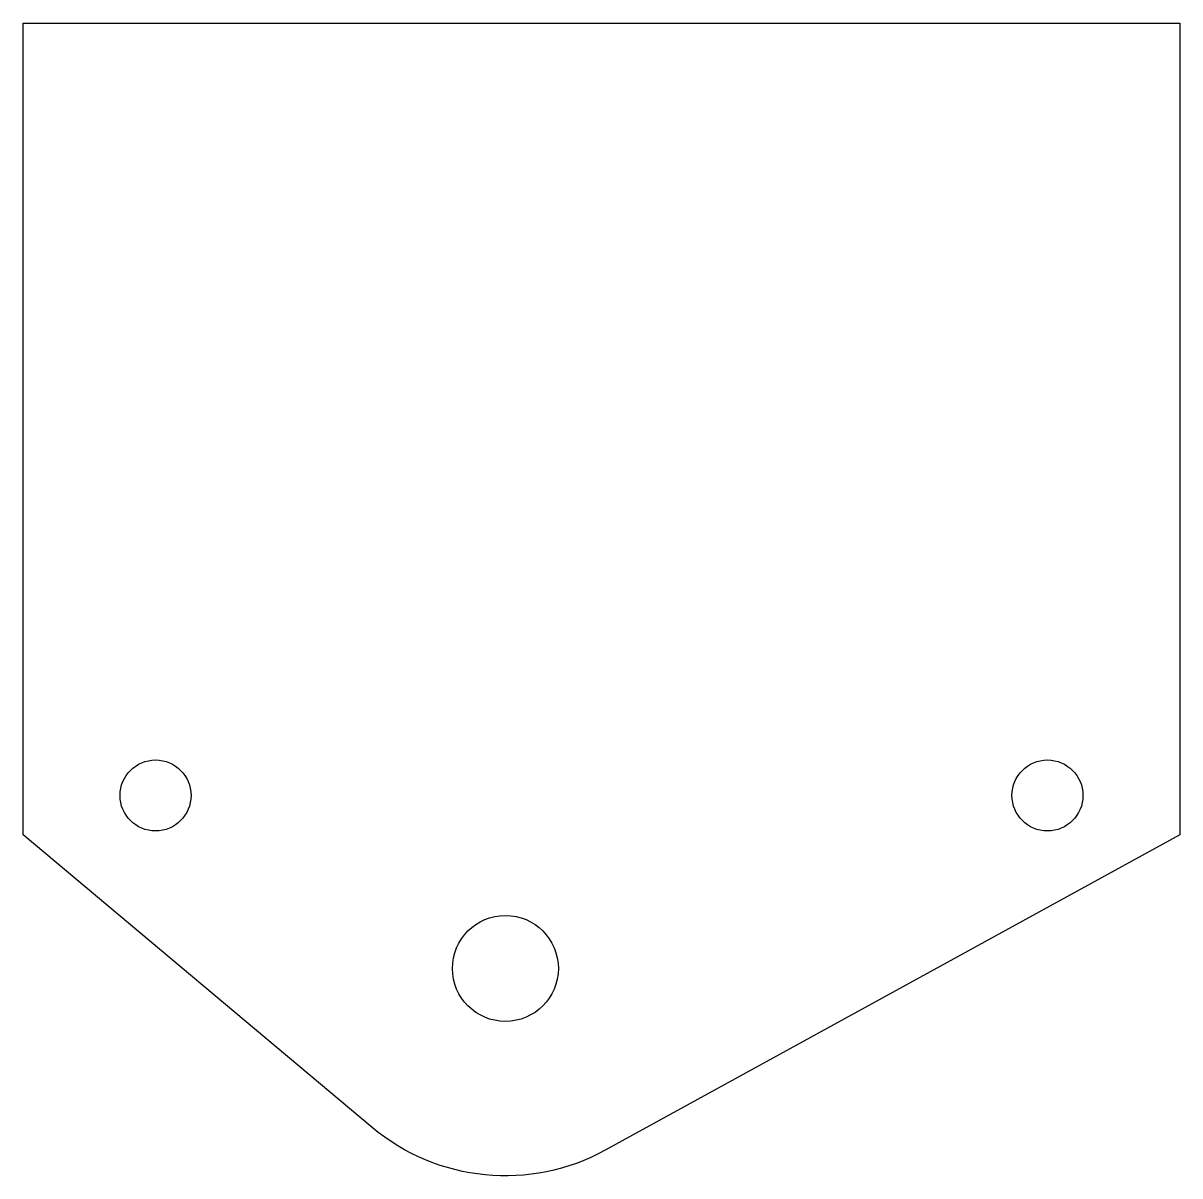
# Model space of a CAD drawing. Header units: inches. Extents: x 0 to 3.28, y 0 to 3.26.
import ezdxf

# ---------------------------------------------------------------- set-up
doc = ezdxf.new("R2010")
doc.units = ezdxf.units.IN

msp = doc.modelspace()

# ---------------------------------------------------------------- linework, layer by layer
at = {"layer": 'DXFWIZ_CLOSED'}
msp.add_lwpolyline([(1.6485, 0.0725, -0.309271), (0.9883, 0.1372), (0, 0.9658), (0, 3.265), (3.2759, 3.265), (3.2759, 0.9658)], format="xyb", close=True, dxfattribs=at)
for centre, radius in [((0.375, 1.0774), 0.1005), ((2.9009, 1.0774), 0.1005), ((1.3658, 0.5875), 0.15)]:
    msp.add_circle(centre, radius, dxfattribs=at)

doc.saveas('drawing.dxf')
